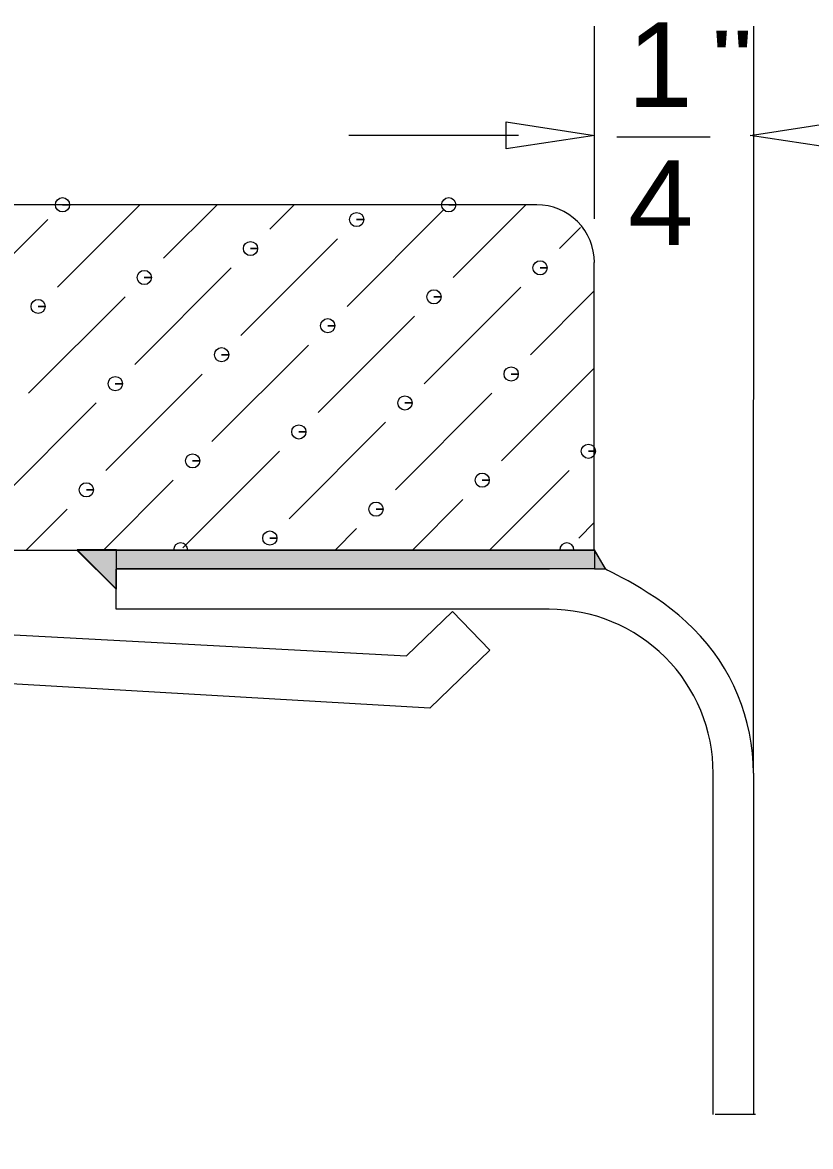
# Model space of a CAD drawing. Header units: millimetres. Extents: x 307 to 1784, y 295 to 1332.
# Drawn here: x 1288.72 to 1311.24, y 1139.13 to 1171.26 of the extents above; entities that cross this region are included whole.
import ezdxf

# ---------------------------------------------------------------- set-up
doc = ezdxf.new("R2010")
doc.units = ezdxf.units.MM
doc.layers.add('尺寸標注', color=1, linetype='Continuous', lineweight=30)
doc.layers.add('細實線', color=1, linetype='Continuous', lineweight=13)
doc.styles.add('0', font='arial_0.ttf', dxfattribs={"height": 1})
doc.styles.add('DIM', font='txt.shx', dxfattribs={"width": 0.7, "bigfont": 'chineset.shx'})
doc.dimstyles.new('mm+in(开孔纸尺寸)', dxfattribs={"dimscale": 3, "dimtxt": 3.8, "dimasz": 2, "dimexe": 1.25, "dimexo": 0.625, "dimgap": 2, "dimtad": 1, "dimtxsty": 'DIM', "dimcen": 0, "dimclrd": 256, "dimclre": 256, "dimclrt": 3, "dimadec": 0, "dimazin": 0, "dimtfac": 1, "dimtmove": 0, "dimatfit": 1, "dimfxl": 1, "dimlwd": -1, "dimarcsym": 0})

# ---------------------------------------------------------------- blocks, each defined once
blk = doc.blocks.new('*D33')
at = {"layer": 'Defpoints', "color": 0}
for p in [(1081.682, 1162.618), (1006.489, 971.515), (1310.802, 971.515)]:
    blk.add_point(p, dxfattribs=at)
at = {"layer": '尺寸標注', "lineweight": -2}
for p, q in [((1079.807, 1162.618), (1002.739, 1162.618)), ((1308.927, 971.515), (1002.739, 971.515))]:
    blk.add_line(p, q, dxfattribs=at)
at = {"layer": '尺寸標注'}
blk.add_line((1006.489, 1156.618), (1006.489, 977.515), dxfattribs=at)
for points in [[(1007.489, 1156.618), (1005.489, 1156.618), (1006.489, 1162.618)], [(1005.489, 977.515), (1007.489, 977.515), (1006.489, 971.515)]]:
    blk.add_solid(points, dxfattribs=at)
at = {"layer": '尺寸標注', "color": 3, "insert": (993.839, 1067.067), "char_height": 11.4, "attachment_point": 5, "rotation": 90, "style": 'DIM'}
blk.add_mtext('191,1mm [7 1/2"]', dxfattribs=at)

msp = doc.modelspace()

# ---------------------------------------------------------------- hatches: boundary and pattern name
at = {"layer": '細實線', "lineweight": 9}
h = msp.add_hatch(color=256, dxfattribs=at)
edge = h.paths.add_edge_path()
edge.add_spline(control_points=[(1291.402, 1155.066), (1291.403, 1155.065), (1291.403, 1155.065), (1291.403, 1155.065), (1291.403, 1155.065), (1291.403, 1156.139), (1291.403, 1156.18)], knot_values=[0.509482, 0.509482, 0.509482, 0.509482, 0.514209, 0.514209, 0.514209, 1.004727, 1.004727, 1.004727, 1.004727], degree=3, periodic=0)
edge.add_spline(control_points=[(1291.403, 1156.18), (1291.033, 1156.18), (1290.658, 1156.18), (1290.282, 1156.18)], knot_values=[0.589702, 0.589702, 0.589702, 0.589702, 0.609025, 0.609025, 0.609025, 0.609025], degree=3, periodic=0)
edge.add_spline(control_points=[(1290.282, 1156.18), (1290.322, 1156.14), (1291.362, 1155.106), (1291.402, 1155.066)], knot_values=[0.004727, 0.004727, 0.004727, 0.004727, 0.245259, 0.245259, 0.245259, 0.245259], degree=3, periodic=0)
edge.add_spline(control_points=[(1291.402, 1155.066), (1291.402, 1155.352), (1291.402, 1155.637), (1291.402, 1155.637)], knot_values=[0.502295, 0.502295, 0.502295, 0.502295, 1, 1, 1, 1], degree=3, periodic=0)
edge.add_spline(control_points=[(1305.066, 1155.64), (1305.066, 1155.64), (1291.403, 1155.64), (1291.403, 1155.64)], knot_values=[0.5, 0.5, 0.5, 0.5, 1, 1, 1, 1], degree=3, periodic=0)
edge = h.paths.add_edge_path()
edge.add_spline(control_points=[(1305.381, 1155.64), (1305.357, 1155.682), (1305.089, 1156.138), (1305.066, 1156.177)], knot_values=[0.041296, 0.041296, 0.041296, 0.041296, 0.955207, 0.955207, 0.955207, 0.955207], degree=3, periodic=0)
edge.add_spline(control_points=[(1305.066, 1156.177), (1305.066, 1156.155), (1305.066, 1156.046), (1305.066, 1155.932)], knot_values=[0.131591, 0.131591, 0.131591, 0.131591, 0.237552, 0.237552, 0.237552, 0.237552], degree=3, periodic=0)
edge.add_spline(control_points=[(1305.066, 1155.932), (1305.066, 1155.907), (1305.066, 1155.883), (1305.066, 1155.859)], knot_values=[0.10896, 0.10896, 0.10896, 0.10896, 0.131591, 0.131591, 0.131591, 0.131591], degree=3, periodic=0)
edge.add_spline(control_points=[(1305.066, 1155.859), (1305.066, 1155.743), (1305.066, 1155.64), (1305.066, 1155.64), (1305.066, 1155.64), (1305.066, 1155.64), (1305.066, 1155.64)], knot_values=[0.99999, 0.99999, 0.99999, 0.99999, 1.10895, 1.10895, 1.10895, 1.10896, 1.10896, 1.10896, 1.10896], degree=3, periodic=0)
edge.add_spline(control_points=[(1305.066, 1155.64), (1305.066, 1155.64), (1305.349, 1155.64), (1305.381, 1155.64)], knot_values=[0.528818, 0.528818, 0.528818, 0.528818, 0.99999, 0.99999, 0.99999, 0.99999], degree=3, periodic=0)
h = msp.add_hatch(color=256, dxfattribs=at)
edge = h.paths.add_edge_path()
edge.add_spline(control_points=[(1305.066, 1155.932), (1305.066, 1156.046), (1305.066, 1156.155), (1305.066, 1156.177)], knot_values=[0.131591, 0.131591, 0.131591, 0.131591, 0.237552, 0.237552, 0.237552, 0.237552], degree=3, periodic=0)
edge.add_spline(control_points=[(1305.066, 1156.177), (1305.065, 1156.179), (1305.065, 1156.18), (1305.065, 1156.18)], knot_values=[0.00001, 0.00001, 0.00001, 0.00001, 0.041296, 0.041296, 0.041296, 0.041296], degree=3, periodic=0)
edge.add_spline(control_points=[(1305.065, 1156.18), (1305.045, 1156.18), (1304.843, 1156.18), (1304.483, 1156.18)], knot_values=[0.928845, 0.928845, 0.928845, 0.928845, 0.996374, 0.996374, 0.996374, 0.996374], degree=3, periodic=0)
edge.add_spline(control_points=[(1304.483, 1156.18), (1304.483, 1156.18), (1304.426, 1156.18), (1304.372, 1156.18)], knot_values=[0.066844, 0.066844, 0.066844, 0.066844, 0.142857, 0.142857, 0.142857, 0.142857], degree=3, periodic=0)
edge.add_spline(control_points=[(1304.372, 1156.18), (1304.282, 1156.18), (1304.183, 1156.18), (1304.077, 1156.18)], knot_values=[0.906562, 0.906562, 0.906562, 0.906562, 0.922159, 0.922159, 0.922159, 0.922159], degree=3, periodic=0)
edge.add_spline(control_points=[(1304.077, 1156.18), (1302.845, 1156.18), (1300.547, 1156.18), (1297.656, 1156.18)], knot_values=[0.726171, 0.726171, 0.726171, 0.726171, 0.906562, 0.906562, 0.906562, 0.906562], degree=3, periodic=0)
edge.add_spline(control_points=[(1297.656, 1156.18), (1296.357, 1156.18), (1294.939, 1156.18), (1293.443, 1156.18)], knot_values=[0.645122, 0.645122, 0.645122, 0.645122, 0.726171, 0.726171, 0.726171, 0.726171], degree=3, periodic=0)
edge.add_spline(control_points=[(1293.442, 1156.18), (1293.441, 1156.18), (1293.439, 1156.18), (1293.437, 1156.18)], knot_values=[0.127452, 0.127452, 0.127452, 0.127452, 0.135107, 0.135107, 0.135107, 0.135107], degree=3, periodic=0)
edge.add_spline(control_points=[(1293.437, 1156.18), (1293.433, 1156.18), (1293.427, 1156.18), (1293.42, 1156.18)], knot_values=[0.112431, 0.112431, 0.112431, 0.112431, 0.127452, 0.127452, 0.127452, 0.127452], degree=3, periodic=0)
edge.add_spline(control_points=[(1293.42, 1156.18), (1293.406, 1156.18), (1293.387, 1156.18), (1293.368, 1156.18)], knot_values=[0.083538, 0.083538, 0.083538, 0.083538, 0.112431, 0.112431, 0.112431, 0.112431], degree=3, periodic=0)
edge.add_spline(control_points=[(1293.368, 1156.18), (1293.358, 1156.18), (1293.349, 1156.18), (1293.339, 1156.18)], knot_values=[0.070163, 0.070163, 0.070163, 0.070163, 0.083538, 0.083538, 0.083538, 0.083538], degree=3, periodic=0)
edge.add_spline(control_points=[(1293.368, 1156.18), (1293.258, 1156.18), (1293.148, 1156.18), (1293.037, 1156.18)], knot_values=[0.637816, 0.637816, 0.637816, 0.637816, 0.643752, 0.643752, 0.643752, 0.643752], degree=3, periodic=0)
edge.add_spline(control_points=[(1293.037, 1156.18), (1292.501, 1156.18), (1291.956, 1156.18), (1291.403, 1156.18)], knot_values=[0.609025, 0.609025, 0.609025, 0.609025, 0.637816, 0.637816, 0.637816, 0.637816], degree=3, periodic=0)
edge.add_spline(control_points=[(1291.403, 1156.18), (1291.403, 1156.139), (1291.403, 1155.065), (1291.403, 1155.065), (1291.403, 1155.065), (1291.403, 1155.065), (1291.402, 1155.066)], knot_values=[0.509482, 0.509482, 0.509482, 0.509482, 1, 1, 1, 1.004727, 1.004727, 1.004727, 1.004727], degree=3, periodic=0)
edge.add_spline(control_points=[(1291.403, 1155.64), (1291.403, 1155.64), (1305.066, 1155.64), (1305.066, 1155.64)], knot_values=[0.5, 0.5, 0.5, 0.5, 1, 1, 1, 1], degree=3, periodic=0)
edge.add_spline(control_points=[(1305.066, 1155.64), (1305.066, 1155.64), (1305.066, 1155.64), (1305.066, 1155.64), (1305.066, 1155.64), (1305.066, 1155.743), (1305.066, 1155.859)], knot_values=[0.99999, 0.99999, 0.99999, 0.99999, 1, 1, 1, 1.10896, 1.10896, 1.10896, 1.10896], degree=3, periodic=0)
edge.add_spline(control_points=[(1305.066, 1155.859), (1305.066, 1155.883), (1305.066, 1155.907), (1305.066, 1155.932)], knot_values=[0.10896, 0.10896, 0.10896, 0.10896, 0.131591, 0.131591, 0.131591, 0.131591], degree=3, periodic=0)

# ---------------------------------------------------------------- linework, layer by layer
for points in [[(1305.068, 1165.653), (1305.068, 1165.653), (1305.068, 1171.157), (1305.068, 1171.157)], [(1309.612, 1149.797), (1309.612, 1149.797), (1309.628, 1171.157), (1309.628, 1171.157)], [(1302.901, 1168.035), (1302.901, 1168.035), (1298.045, 1168.035), (1298.045, 1168.035)], [(1305.71, 1167.991), (1305.71, 1167.991), (1308.374, 1167.991), (1308.374, 1167.991)], [(1303.418, 1166.05), (1303.418, 1166.05), (1264.026, 1166.05), (1264.026, 1166.05)], [(1289.718, 1163.695), (1289.718, 1163.695), (1292.073, 1166.05), (1292.073, 1166.05)], [(1292.754, 1164.524), (1292.754, 1164.524), (1294.281, 1166.05), (1294.281, 1166.05)], [(1295.791, 1165.352), (1295.791, 1165.352), (1296.487, 1166.05), (1296.487, 1166.05)], [(1301.034, 1163.971), (1301.034, 1163.971), (1303.111, 1166.05), (1303.111, 1166.05)], [(1286.684, 1162.868), (1286.684, 1162.868), (1289.442, 1165.628), (1289.442, 1165.628)], [(1297.998, 1163.144), (1297.998, 1163.144), (1300.757, 1165.904), (1300.757, 1165.904)], [(1304.068, 1164.799), (1304.068, 1164.799), (1304.668, 1165.4), (1304.668, 1165.4)], [(1294.961, 1162.315), (1294.961, 1162.315), (1297.721, 1165.075), (1297.721, 1165.075)], [(1305.065, 1156.18), (1305.065, 1156.18), (1305.065, 1164.402), (1305.065, 1164.402)], [(1291.927, 1161.488), (1291.927, 1161.488), (1294.687, 1164.249), (1294.687, 1164.249)], [(1300.205, 1160.935), (1300.205, 1160.935), (1302.965, 1163.695), (1302.965, 1163.695)], [(1288.891, 1160.661), (1288.891, 1160.661), (1291.651, 1163.419), (1291.651, 1163.419)], [(1303.241, 1161.764), (1303.241, 1161.764), (1305.063, 1163.586), (1305.063, 1163.586)], [(1297.168, 1160.108), (1297.168, 1160.108), (1299.929, 1162.868), (1299.929, 1162.868)], [(1294.134, 1159.281), (1294.134, 1159.281), (1296.893, 1162.039), (1296.893, 1162.039)], [(1291.098, 1158.453), (1291.098, 1158.453), (1293.858, 1161.212), (1293.858, 1161.212)], [(1302.412, 1158.728), (1302.412, 1158.728), (1305.063, 1161.379), (1305.063, 1161.379)], [(1299.378, 1157.901), (1299.378, 1157.901), (1302.138, 1160.661), (1302.138, 1160.661)], [(1288.064, 1157.625), (1288.064, 1157.625), (1290.822, 1160.384), (1290.822, 1160.384)], [(1296.342, 1157.074), (1296.342, 1157.074), (1299.101, 1159.832), (1299.101, 1159.832)], [(1293.307, 1156.244), (1293.307, 1156.244), (1296.065, 1159.004), (1296.065, 1159.004)], [(1302.071, 1156.18), (1302.071, 1156.18), (1304.343, 1158.453), (1304.343, 1158.453)], [(1291.033, 1156.18), (1291.033, 1156.18), (1293.031, 1158.177), (1293.031, 1158.177)], [(1299.864, 1156.18), (1299.864, 1156.18), (1301.309, 1157.625), (1301.309, 1157.625)], [(1288.826, 1156.18), (1288.826, 1156.18), (1289.995, 1157.348), (1289.995, 1157.348)], [(1304.62, 1156.521), (1304.62, 1156.521), (1305.063, 1156.963), (1305.063, 1156.963)], [(1297.656, 1156.18), (1297.656, 1156.18), (1298.272, 1156.797), (1298.272, 1156.797)], [(1264.769, 1156.18), (1264.769, 1156.18), (1305.066, 1156.18), (1305.066, 1156.18)], [(1290.277, 1156.18), (1290.277, 1156.18), (1291.4, 1155.063), (1291.4, 1155.063)], [(1291.403, 1156.181), (1291.403, 1156.181), (1305.066, 1156.181), (1305.066, 1156.181)], [(1305.065, 1156.18), (1305.065, 1156.18), (1305.383, 1155.637), (1305.383, 1155.637)], [(1305.066, 1156.181), (1305.066, 1156.181), (1305.066, 1155.64), (1305.066, 1155.64)], [(1291.402, 1154.487), (1291.402, 1154.487), (1291.402, 1155.637), (1291.402, 1155.637)], [(1305.066, 1155.64), (1305.066, 1155.64), (1291.403, 1155.64), (1291.403, 1155.64)], [(1291.403, 1155.638), (1291.403, 1155.638), (1303.774, 1155.637), (1303.774, 1155.637)], [(1268.701, 1154.816), (1268.701, 1154.816), (1299.699, 1153.155), (1299.699, 1153.155)], [(1303.773, 1154.487), (1303.773, 1154.487), (1291.402, 1154.487), (1291.402, 1154.487)], [(1299.701, 1153.155), (1299.701, 1153.155), (1301.016, 1154.421), (1301.016, 1154.421)], [(1301.016, 1154.421), (1301.016, 1154.421), (1302.08, 1153.314), (1302.08, 1153.314)], [(1300.36, 1151.658), (1300.36, 1151.658), (1267.88, 1153.548), (1267.88, 1153.548)], [(1302.08, 1153.314), (1302.08, 1153.314), (1300.36, 1151.658), (1300.36, 1151.658)], [(1308.461, 1140.038), (1308.461, 1140.038), (1308.461, 1149.797), (1308.461, 1149.797)], [(1309.612, 1149.797), (1309.612, 1149.797), (1309.612, 1140.038), (1309.612, 1140.038)], [(1309.673, 1140.038), (1309.673, 1140.038), (1308.524, 1140.038), (1308.524, 1140.038)]]:
    msp.add_open_spline(points, degree=3, dxfattribs=at)
for points, knots in [([(1305.068, 1168.035), (1305.068, 1168.035), (1302.542, 1168.423), (1302.542, 1168.423), (1302.542, 1168.423), (1302.542, 1168.423), (1302.542, 1167.647), (1302.542, 1167.647), (1302.542, 1167.647), (1302.542, 1167.647), (1305.068, 1168.035), (1305.068, 1168.035)], [0, 0, 0, 0, 0.25, 0.25, 0.25, 0.25, 0.5, 0.5, 0.5, 0.5, 1, 1, 1, 1]), ([(1309.521, 1168.035), (1309.521, 1168.035), (1312.047, 1167.647), (1312.047, 1167.647), (1312.047, 1167.647), (1312.047, 1167.647), (1312.047, 1168.423), (1312.047, 1168.423), (1312.047, 1168.423), (1312.047, 1168.423), (1309.521, 1168.035), (1309.521, 1168.035)], [0, 0, 0, 0, 0.25, 0.25, 0.25, 0.25, 0.5, 0.5, 0.5, 0.5, 1, 1, 1, 1]), ([(1289.865, 1166.05), (1289.865, 1166.05), (1290.068, 1166.05), (1290.068, 1166.05), (1290.068, 1166.05), (1290.068, 1166.162), (1289.976, 1166.254), (1289.865, 1166.254), (1289.865, 1166.254), (1289.753, 1166.254), (1289.661, 1166.162), (1289.661, 1166.05), (1289.661, 1166.05), (1289.661, 1165.938), (1289.753, 1165.847), (1289.865, 1165.847), (1289.865, 1165.847), (1289.976, 1165.847), (1290.068, 1165.938), (1290.068, 1166.05), (1290.068, 1166.05), (1290.068, 1166.05), (1289.865, 1166.05), (1289.865, 1166.05)], [0, 0, 0, 0, 0.142857, 0.142857, 0.142857, 0.142857, 0.285714, 0.285714, 0.285714, 0.285714, 0.428571, 0.428571, 0.428571, 0.428571, 0.571429, 0.571429, 0.571429, 0.571429, 0.714286, 0.714286, 0.714286, 0.714286, 1, 1, 1, 1]), ([(1300.904, 1166.05), (1300.904, 1166.05), (1301.107, 1166.05), (1301.107, 1166.05), (1301.107, 1166.05), (1301.107, 1166.162), (1301.015, 1166.254), (1300.904, 1166.254), (1300.904, 1166.254), (1300.792, 1166.254), (1300.7, 1166.162), (1300.7, 1166.05), (1300.7, 1166.05), (1300.7, 1165.938), (1300.792, 1165.847), (1300.904, 1165.847), (1300.904, 1165.847), (1301.015, 1165.847), (1301.107, 1165.938), (1301.107, 1166.05), (1301.107, 1166.05), (1301.107, 1166.05), (1300.904, 1166.05), (1300.904, 1166.05)], [0, 0, 0, 0, 0.142857, 0.142857, 0.142857, 0.142857, 0.285714, 0.285714, 0.285714, 0.285714, 0.428571, 0.428571, 0.428571, 0.428571, 0.571429, 0.571429, 0.571429, 0.571429, 0.714286, 0.714286, 0.714286, 0.714286, 1, 1, 1, 1]), ([(1305.068, 1164.402), (1305.068, 1164.839), (1304.894, 1165.259), (1304.585, 1165.568), (1304.585, 1165.568), (1304.276, 1165.877), (1303.857, 1166.05), (1303.42, 1166.05)], [0, 0, 0, 0, 0.333333, 0.333333, 0.333333, 0.333333, 1, 1, 1, 1]), ([(1298.272, 1165.628), (1298.272, 1165.628), (1298.476, 1165.628), (1298.476, 1165.628), (1298.476, 1165.628), (1298.476, 1165.74), (1298.384, 1165.831), (1298.272, 1165.831), (1298.272, 1165.831), (1298.161, 1165.831), (1298.069, 1165.74), (1298.069, 1165.628), (1298.069, 1165.628), (1298.069, 1165.516), (1298.161, 1165.425), (1298.272, 1165.425), (1298.272, 1165.425), (1298.384, 1165.425), (1298.476, 1165.516), (1298.476, 1165.628), (1298.476, 1165.628), (1298.476, 1165.628), (1298.272, 1165.628), (1298.272, 1165.628)], [0, 0, 0, 0, 0.142857, 0.142857, 0.142857, 0.142857, 0.285714, 0.285714, 0.285714, 0.285714, 0.428571, 0.428571, 0.428571, 0.428571, 0.571429, 0.571429, 0.571429, 0.571429, 0.714286, 0.714286, 0.714286, 0.714286, 1, 1, 1, 1]), ([(1295.238, 1164.799), (1295.238, 1164.799), (1295.441, 1164.799), (1295.441, 1164.799), (1295.441, 1164.799), (1295.441, 1164.911), (1295.35, 1165.002), (1295.238, 1165.002), (1295.238, 1165.002), (1295.126, 1165.002), (1295.034, 1164.911), (1295.034, 1164.799), (1295.034, 1164.799), (1295.034, 1164.687), (1295.126, 1164.596), (1295.238, 1164.596), (1295.238, 1164.596), (1295.35, 1164.596), (1295.441, 1164.687), (1295.441, 1164.799), (1295.441, 1164.799), (1295.441, 1164.799), (1295.238, 1164.799), (1295.238, 1164.799)], [0, 0, 0, 0, 0.142857, 0.142857, 0.142857, 0.142857, 0.285714, 0.285714, 0.285714, 0.285714, 0.428571, 0.428571, 0.428571, 0.428571, 0.571429, 0.571429, 0.571429, 0.571429, 0.714286, 0.714286, 0.714286, 0.714286, 1, 1, 1, 1]), ([(1303.516, 1164.249), (1303.516, 1164.249), (1303.719, 1164.249), (1303.719, 1164.249), (1303.719, 1164.249), (1303.719, 1164.36), (1303.627, 1164.451), (1303.516, 1164.451), (1303.516, 1164.451), (1303.404, 1164.451), (1303.312, 1164.36), (1303.312, 1164.249), (1303.312, 1164.249), (1303.312, 1164.136), (1303.404, 1164.045), (1303.516, 1164.045), (1303.516, 1164.045), (1303.627, 1164.045), (1303.719, 1164.136), (1303.719, 1164.249), (1303.719, 1164.249), (1303.719, 1164.249), (1303.516, 1164.249), (1303.516, 1164.249)], [0, 0, 0, 0, 0.142857, 0.142857, 0.142857, 0.142857, 0.285714, 0.285714, 0.285714, 0.285714, 0.428571, 0.428571, 0.428571, 0.428571, 0.571429, 0.571429, 0.571429, 0.571429, 0.714286, 0.714286, 0.714286, 0.714286, 1, 1, 1, 1]), ([(1292.202, 1163.971), (1292.202, 1163.971), (1292.405, 1163.971), (1292.405, 1163.971), (1292.405, 1163.971), (1292.405, 1164.084), (1292.314, 1164.175), (1292.202, 1164.175), (1292.202, 1164.175), (1292.09, 1164.175), (1291.999, 1164.084), (1291.999, 1163.971), (1291.999, 1163.971), (1291.999, 1163.86), (1292.09, 1163.769), (1292.202, 1163.769), (1292.202, 1163.769), (1292.314, 1163.769), (1292.405, 1163.86), (1292.405, 1163.971), (1292.405, 1163.971), (1292.405, 1163.971), (1292.202, 1163.971), (1292.202, 1163.971)], [0, 0, 0, 0, 0.142857, 0.142857, 0.142857, 0.142857, 0.285714, 0.285714, 0.285714, 0.285714, 0.428571, 0.428571, 0.428571, 0.428571, 0.571429, 0.571429, 0.571429, 0.571429, 0.714286, 0.714286, 0.714286, 0.714286, 1, 1, 1, 1]), ([(1300.481, 1163.419), (1300.481, 1163.419), (1300.685, 1163.419), (1300.685, 1163.419), (1300.685, 1163.419), (1300.685, 1163.531), (1300.593, 1163.622), (1300.481, 1163.622), (1300.481, 1163.622), (1300.369, 1163.622), (1300.278, 1163.531), (1300.278, 1163.419), (1300.278, 1163.419), (1300.278, 1163.307), (1300.369, 1163.216), (1300.481, 1163.216), (1300.481, 1163.216), (1300.593, 1163.216), (1300.685, 1163.307), (1300.685, 1163.419), (1300.685, 1163.419), (1300.685, 1163.419), (1300.481, 1163.419), (1300.481, 1163.419)], [0, 0, 0, 0, 0.142857, 0.142857, 0.142857, 0.142857, 0.285714, 0.285714, 0.285714, 0.285714, 0.428571, 0.428571, 0.428571, 0.428571, 0.571429, 0.571429, 0.571429, 0.571429, 0.714286, 0.714286, 0.714286, 0.714286, 1, 1, 1, 1]), ([(1289.167, 1163.144), (1289.167, 1163.144), (1289.37, 1163.144), (1289.37, 1163.144), (1289.37, 1163.144), (1289.37, 1163.256), (1289.279, 1163.347), (1289.167, 1163.347), (1289.167, 1163.347), (1289.055, 1163.347), (1288.964, 1163.256), (1288.964, 1163.144), (1288.964, 1163.144), (1288.964, 1163.032), (1289.055, 1162.941), (1289.167, 1162.941), (1289.167, 1162.941), (1289.279, 1162.941), (1289.37, 1163.032), (1289.37, 1163.144), (1289.37, 1163.144), (1289.37, 1163.144), (1289.167, 1163.144), (1289.167, 1163.144)], [0, 0, 0, 0, 0.142857, 0.142857, 0.142857, 0.142857, 0.285714, 0.285714, 0.285714, 0.285714, 0.428571, 0.428571, 0.428571, 0.428571, 0.571429, 0.571429, 0.571429, 0.571429, 0.714286, 0.714286, 0.714286, 0.714286, 1, 1, 1, 1]), ([(1297.445, 1162.592), (1297.445, 1162.592), (1297.648, 1162.592), (1297.648, 1162.592), (1297.648, 1162.592), (1297.648, 1162.704), (1297.557, 1162.795), (1297.445, 1162.795), (1297.445, 1162.795), (1297.333, 1162.795), (1297.242, 1162.704), (1297.242, 1162.592), (1297.242, 1162.592), (1297.242, 1162.48), (1297.333, 1162.388), (1297.445, 1162.388), (1297.445, 1162.388), (1297.557, 1162.388), (1297.648, 1162.48), (1297.648, 1162.592), (1297.648, 1162.592), (1297.648, 1162.592), (1297.445, 1162.592), (1297.445, 1162.592)], [0, 0, 0, 0, 0.142857, 0.142857, 0.142857, 0.142857, 0.285714, 0.285714, 0.285714, 0.285714, 0.428571, 0.428571, 0.428571, 0.428571, 0.571429, 0.571429, 0.571429, 0.571429, 0.714286, 0.714286, 0.714286, 0.714286, 1, 1, 1, 1]), ([(1294.411, 1161.764), (1294.411, 1161.764), (1294.614, 1161.764), (1294.614, 1161.764), (1294.614, 1161.764), (1294.614, 1161.876), (1294.523, 1161.967), (1294.411, 1161.967), (1294.411, 1161.967), (1294.299, 1161.967), (1294.208, 1161.876), (1294.208, 1161.764), (1294.208, 1161.764), (1294.208, 1161.652), (1294.299, 1161.561), (1294.411, 1161.561), (1294.411, 1161.561), (1294.523, 1161.561), (1294.614, 1161.652), (1294.614, 1161.764), (1294.614, 1161.764), (1294.614, 1161.764), (1294.411, 1161.764), (1294.411, 1161.764)], [0, 0, 0, 0, 0.142857, 0.142857, 0.142857, 0.142857, 0.285714, 0.285714, 0.285714, 0.285714, 0.428571, 0.428571, 0.428571, 0.428571, 0.571429, 0.571429, 0.571429, 0.571429, 0.714286, 0.714286, 0.714286, 0.714286, 1, 1, 1, 1]), ([(1291.374, 1160.935), (1291.374, 1160.935), (1291.578, 1160.935), (1291.578, 1160.935), (1291.578, 1160.935), (1291.578, 1161.047), (1291.486, 1161.139), (1291.374, 1161.139), (1291.374, 1161.139), (1291.262, 1161.139), (1291.171, 1161.047), (1291.171, 1160.935), (1291.171, 1160.935), (1291.171, 1160.823), (1291.262, 1160.732), (1291.374, 1160.732), (1291.374, 1160.732), (1291.486, 1160.732), (1291.578, 1160.823), (1291.578, 1160.935), (1291.578, 1160.935), (1291.578, 1160.935), (1291.374, 1160.935), (1291.374, 1160.935)], [0, 0, 0, 0, 0.142857, 0.142857, 0.142857, 0.142857, 0.285714, 0.285714, 0.285714, 0.285714, 0.428571, 0.428571, 0.428571, 0.428571, 0.571429, 0.571429, 0.571429, 0.571429, 0.714286, 0.714286, 0.714286, 0.714286, 1, 1, 1, 1]), ([(1302.689, 1161.212), (1302.689, 1161.212), (1302.892, 1161.212), (1302.892, 1161.212), (1302.892, 1161.212), (1302.892, 1161.324), (1302.801, 1161.415), (1302.689, 1161.415), (1302.689, 1161.415), (1302.577, 1161.415), (1302.485, 1161.324), (1302.485, 1161.212), (1302.485, 1161.212), (1302.485, 1161.1), (1302.577, 1161.009), (1302.689, 1161.009), (1302.689, 1161.009), (1302.801, 1161.009), (1302.892, 1161.1), (1302.892, 1161.212), (1302.892, 1161.212), (1302.892, 1161.212), (1302.689, 1161.212), (1302.689, 1161.212)], [0, 0, 0, 0, 0.142857, 0.142857, 0.142857, 0.142857, 0.285714, 0.285714, 0.285714, 0.285714, 0.428571, 0.428571, 0.428571, 0.428571, 0.571429, 0.571429, 0.571429, 0.571429, 0.714286, 0.714286, 0.714286, 0.714286, 1, 1, 1, 1]), ([(1299.652, 1160.384), (1299.652, 1160.384), (1299.855, 1160.384), (1299.855, 1160.384), (1299.855, 1160.384), (1299.855, 1160.496), (1299.764, 1160.587), (1299.652, 1160.587), (1299.652, 1160.587), (1299.54, 1160.587), (1299.449, 1160.496), (1299.449, 1160.384), (1299.449, 1160.384), (1299.449, 1160.272), (1299.54, 1160.181), (1299.652, 1160.181), (1299.652, 1160.181), (1299.764, 1160.181), (1299.855, 1160.272), (1299.855, 1160.384), (1299.855, 1160.384), (1299.855, 1160.384), (1299.652, 1160.384), (1299.652, 1160.384)], [0, 0, 0, 0, 0.142857, 0.142857, 0.142857, 0.142857, 0.285714, 0.285714, 0.285714, 0.285714, 0.428571, 0.428571, 0.428571, 0.428571, 0.571429, 0.571429, 0.571429, 0.571429, 0.714286, 0.714286, 0.714286, 0.714286, 1, 1, 1, 1]), ([(1296.618, 1159.557), (1296.618, 1159.557), (1296.821, 1159.557), (1296.821, 1159.557), (1296.821, 1159.557), (1296.821, 1159.669), (1296.73, 1159.76), (1296.618, 1159.76), (1296.618, 1159.76), (1296.506, 1159.76), (1296.415, 1159.669), (1296.415, 1159.557), (1296.415, 1159.557), (1296.415, 1159.445), (1296.506, 1159.353), (1296.618, 1159.353), (1296.618, 1159.353), (1296.73, 1159.353), (1296.821, 1159.445), (1296.821, 1159.557), (1296.821, 1159.557), (1296.821, 1159.557), (1296.618, 1159.557), (1296.618, 1159.557)], [0, 0, 0, 0, 0.142857, 0.142857, 0.142857, 0.142857, 0.285714, 0.285714, 0.285714, 0.285714, 0.428571, 0.428571, 0.428571, 0.428571, 0.571429, 0.571429, 0.571429, 0.571429, 0.714286, 0.714286, 0.714286, 0.714286, 1, 1, 1, 1]), ([(1304.896, 1159.004), (1304.896, 1159.004), (1305.099, 1159.004), (1305.099, 1159.004), (1305.099, 1159.004), (1305.099, 1159.116), (1305.008, 1159.208), (1304.896, 1159.208), (1304.896, 1159.208), (1304.784, 1159.208), (1304.693, 1159.116), (1304.693, 1159.004), (1304.693, 1159.004), (1304.693, 1158.893), (1304.784, 1158.801), (1304.896, 1158.801), (1304.896, 1158.801), (1305.008, 1158.801), (1305.099, 1158.893), (1305.099, 1159.004), (1305.099, 1159.004), (1305.099, 1159.004), (1304.896, 1159.004), (1304.896, 1159.004)], [0, 0, 0, 0, 0.142857, 0.142857, 0.142857, 0.142857, 0.285714, 0.285714, 0.285714, 0.285714, 0.428571, 0.428571, 0.428571, 0.428571, 0.571429, 0.571429, 0.571429, 0.571429, 0.714286, 0.714286, 0.714286, 0.714286, 1, 1, 1, 1]), ([(1293.582, 1158.728), (1293.582, 1158.728), (1293.785, 1158.728), (1293.785, 1158.728), (1293.785, 1158.728), (1293.785, 1158.84), (1293.694, 1158.931), (1293.582, 1158.931), (1293.582, 1158.931), (1293.47, 1158.931), (1293.378, 1158.84), (1293.378, 1158.728), (1293.378, 1158.728), (1293.378, 1158.616), (1293.47, 1158.525), (1293.582, 1158.525), (1293.582, 1158.525), (1293.694, 1158.525), (1293.785, 1158.616), (1293.785, 1158.728), (1293.785, 1158.728), (1293.785, 1158.728), (1293.582, 1158.728), (1293.582, 1158.728)], [0, 0, 0, 0, 0.142857, 0.142857, 0.142857, 0.142857, 0.285714, 0.285714, 0.285714, 0.285714, 0.428571, 0.428571, 0.428571, 0.428571, 0.571429, 0.571429, 0.571429, 0.571429, 0.714286, 0.714286, 0.714286, 0.714286, 1, 1, 1, 1]), ([(1301.861, 1158.177), (1301.861, 1158.177), (1302.064, 1158.177), (1302.064, 1158.177), (1302.064, 1158.177), (1302.064, 1158.289), (1301.973, 1158.38), (1301.861, 1158.38), (1301.861, 1158.38), (1301.749, 1158.38), (1301.658, 1158.289), (1301.658, 1158.177), (1301.658, 1158.177), (1301.658, 1158.065), (1301.749, 1157.974), (1301.861, 1157.974), (1301.861, 1157.974), (1301.973, 1157.974), (1302.064, 1158.065), (1302.064, 1158.177), (1302.064, 1158.177), (1302.064, 1158.177), (1301.861, 1158.177), (1301.861, 1158.177)], [0, 0, 0, 0, 0.142857, 0.142857, 0.142857, 0.142857, 0.285714, 0.285714, 0.285714, 0.285714, 0.428571, 0.428571, 0.428571, 0.428571, 0.571429, 0.571429, 0.571429, 0.571429, 0.714286, 0.714286, 0.714286, 0.714286, 1, 1, 1, 1]), ([(1290.546, 1157.901), (1290.546, 1157.901), (1290.749, 1157.901), (1290.749, 1157.901), (1290.749, 1157.901), (1290.749, 1158.013), (1290.657, 1158.104), (1290.546, 1158.104), (1290.546, 1158.104), (1290.433, 1158.104), (1290.342, 1158.013), (1290.342, 1157.901), (1290.342, 1157.901), (1290.342, 1157.789), (1290.433, 1157.698), (1290.546, 1157.698), (1290.546, 1157.698), (1290.657, 1157.698), (1290.749, 1157.789), (1290.749, 1157.901), (1290.749, 1157.901), (1290.749, 1157.901), (1290.546, 1157.901), (1290.546, 1157.901)], [0, 0, 0, 0, 0.142857, 0.142857, 0.142857, 0.142857, 0.285714, 0.285714, 0.285714, 0.285714, 0.428571, 0.428571, 0.428571, 0.428571, 0.571429, 0.571429, 0.571429, 0.571429, 0.714286, 0.714286, 0.714286, 0.714286, 1, 1, 1, 1]), ([(1298.825, 1157.348), (1298.825, 1157.348), (1299.028, 1157.348), (1299.028, 1157.348), (1299.028, 1157.348), (1299.028, 1157.46), (1298.937, 1157.551), (1298.825, 1157.551), (1298.825, 1157.551), (1298.713, 1157.551), (1298.622, 1157.46), (1298.622, 1157.348), (1298.622, 1157.348), (1298.622, 1157.236), (1298.713, 1157.145), (1298.825, 1157.145), (1298.825, 1157.145), (1298.937, 1157.145), (1299.028, 1157.236), (1299.028, 1157.348), (1299.028, 1157.348), (1299.028, 1157.348), (1298.825, 1157.348), (1298.825, 1157.348)], [0, 0, 0, 0, 0.142857, 0.142857, 0.142857, 0.142857, 0.285714, 0.285714, 0.285714, 0.285714, 0.428571, 0.428571, 0.428571, 0.428571, 0.571429, 0.571429, 0.571429, 0.571429, 0.714286, 0.714286, 0.714286, 0.714286, 1, 1, 1, 1]), ([(1295.791, 1156.521), (1295.791, 1156.521), (1295.994, 1156.521), (1295.994, 1156.521), (1295.994, 1156.521), (1295.994, 1156.633), (1295.902, 1156.724), (1295.791, 1156.724), (1295.791, 1156.724), (1295.678, 1156.724), (1295.587, 1156.633), (1295.587, 1156.521), (1295.587, 1156.521), (1295.587, 1156.409), (1295.678, 1156.318), (1295.791, 1156.318), (1295.791, 1156.318), (1295.902, 1156.318), (1295.994, 1156.409), (1295.994, 1156.521), (1295.994, 1156.521), (1295.994, 1156.521), (1295.791, 1156.521), (1295.791, 1156.521)], [0, 0, 0, 0, 0.142857, 0.142857, 0.142857, 0.142857, 0.285714, 0.285714, 0.285714, 0.285714, 0.428571, 0.428571, 0.428571, 0.428571, 0.571429, 0.571429, 0.571429, 0.571429, 0.714286, 0.714286, 0.714286, 0.714286, 1, 1, 1, 1]), ([(1293.339, 1156.18), (1293.391, 1156.18), (1293.443, 1156.18), (1293.443, 1156.18), (1293.443, 1156.18), (1293.443, 1156.292), (1293.352, 1156.383), (1293.24, 1156.383), (1293.24, 1156.383), (1293.128, 1156.383), (1293.037, 1156.292), (1293.037, 1156.18)], [0.0701633, 0.0701633, 0.0701633, 0.0701633, 0.1428571, 0.1428571, 0.1428571, 0.1428572, 0.2857143, 0.2857143, 0.2857143, 0.2857143, 0.4285714, 0.4285714, 0.4285714, 0.4285714]), ([(1304.372, 1156.18), (1304.426, 1156.18), (1304.483, 1156.18), (1304.483, 1156.18), (1304.483, 1156.18), (1304.483, 1156.292), (1304.392, 1156.383), (1304.28, 1156.383), (1304.28, 1156.383), (1304.168, 1156.383), (1304.077, 1156.292), (1304.077, 1156.18)], [0.066844, 0.066844, 0.066844, 0.066844, 0.1428571, 0.1428571, 0.1428571, 0.1428572, 0.2857143, 0.2857143, 0.2857143, 0.2857143, 0.4285714, 0.4285714, 0.4285714, 0.4285714]), ([(1291.403, 1155.065), (1291.403, 1155.065), (1290.28, 1156.181), (1290.28, 1156.181), (1290.28, 1156.181), (1290.28, 1156.181), (1291.403, 1156.181), (1291.403, 1156.181), (1291.403, 1156.181), (1291.403, 1156.181), (1291.403, 1155.065), (1291.403, 1155.065)], [0, 0, 0, 0, 0.25, 0.25, 0.25, 0.25, 0.5, 0.5, 0.5, 0.5, 1, 1, 1, 1]), ([(1305.066, 1155.64), (1305.066, 1155.64), (1305.066, 1156.181), (1305.066, 1156.181), (1305.066, 1156.181), (1305.066, 1156.181), (1305.385, 1155.64), (1305.385, 1155.64), (1305.385, 1155.64), (1305.385, 1155.64), (1305.066, 1155.64), (1305.066, 1155.64)], [0, 0, 0, 0, 0.25, 0.25, 0.25, 0.25, 0.5, 0.5, 0.5, 0.5, 1, 1, 1, 1]), ([(1309.614, 1149.797), (1309.614, 1151.346), (1308.997, 1152.831), (1307.904, 1153.927), (1307.904, 1153.927), (1306.808, 1155.022), (1305.322, 1155.637), (1305.383, 1155.637)], [0, 0, 0, 0, 0.333333, 0.333333, 0.333333, 0.333333, 1, 1, 1, 1]), ([(1308.463, 1149.797), (1308.463, 1151.041), (1307.969, 1152.235), (1307.09, 1153.114), (1307.09, 1153.114), (1306.209, 1153.994), (1305.016, 1154.487), (1303.773, 1154.487)], [0, 0, 0, 0, 0.333333, 0.333333, 0.333333, 0.333333, 1, 1, 1, 1])]:
    msp.add_open_spline(points, degree=3, knots=knots, dxfattribs=at)

# ---------------------------------------------------------------- texts
at = {"layer": '細實線', "lineweight": 9, "style": '0'}
for s, p in [('1', (1306.006, 1168.85)), ('4', (1306.029, 1164.905))]:
    msp.add_text(s, height=2.413, dxfattribs=at).set_placement(p)
at = {"layer": '細實線', "lineweight": 9, "style": '0', "width": 1.579121}
msp.add_text('"', height=1.528, dxfattribs=at).set_placement((1308.409, 1169.501))

# ---------------------------------------------------------------- dimensions: what is measured, and where the dimension line sits
at = {"layer": '尺寸標注'}
dim = msp.add_linear_dim(base=(1006.489, 971.515), p1=(1081.682, 1162.618), p2=(1310.802, 971.515), angle=90, dimstyle='mm+in(开孔纸尺寸)', override={"dimpost": 'mm', "dimtofl": 0}, dxfattribs=at)
dim.commit()
dim.dimension.update_dxf_attribs({"geometry": '*D33', "text_midpoint": (1006.489, 1067.067), "dimtype": 160})

doc.saveas('drawing.dxf')
